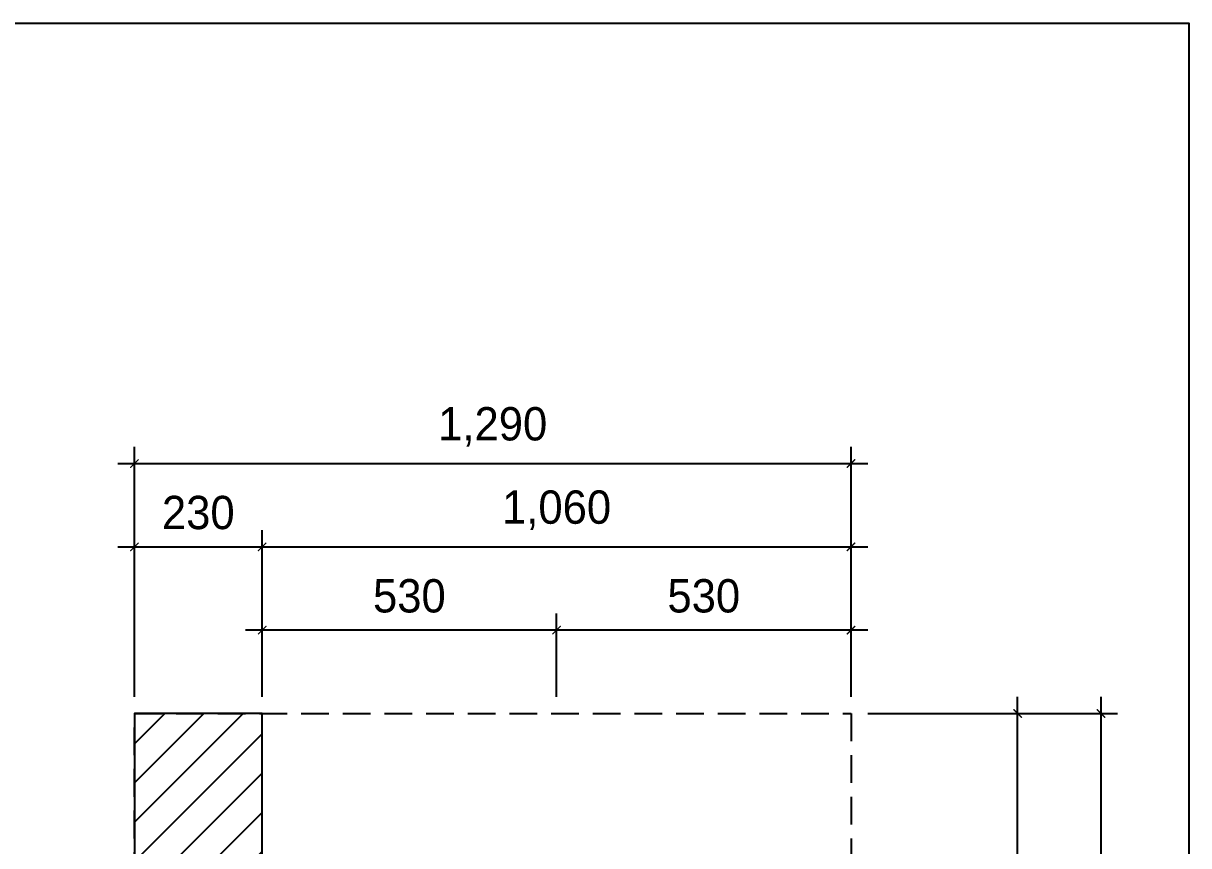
# Model space of a CAD drawing. Header units: inches. Extents: x 4138 to 127072, y -26315 to 43858.
# Drawn here: x 116398 to 118495, y 12233 to 13714 of the extents above; entities that cross this region are included whole.
import ezdxf
from ezdxf.enums import TextEntityAlignment as Align

# ---------------------------------------------------------------- set-up
doc = ezdxf.new("R2010")
doc.units = ezdxf.units.IN
doc.header["$LTSCALE"] = 50
doc.header["$MEASUREMENT"] = 0
doc.linetypes.add('DASHEDX2', pattern=[1.5, 1, -0.5])
for name, color, linetype in [('03-WAL NEW', 3, 'Continuous'), ('04_FUR', 6, 'Continuous'), ('06-FUR', 6, 'Continuous'), ('07-DIM WAL', 5, 'Continuous'), ('F-SYM', 7, 'Continuous'), ('FORM(YOURNAME)-11', 1, 'Continuous')]:
    doc.layers.add(name, color=color, linetype=linetype)
doc.styles.add('HY 울릉도 L', font='')
doc.styles.add('YOURNAME', font='HY울릉도M.TTF')
doc.styles.get('HY 울릉도 L').set_extended_font_data('HY울릉도L')
doc.dimstyles.new('30', dxfattribs={"dimscale": 30, "dimtxt": 2, "dimasz": 1, "dimexe": 1, "dimexo": 1, "dimgap": 1, "dimtad": 1, "dimdec": 0, "dimrnd": 0.05, "dimdsep": 46, "dimlunit": 6, "dimtxsty": 'HY 울릉도 L', "dimblk": 'ARCHTICK', "dimcen": 2.5, "dimdle": 1, "dimclrd": 133, "dimclre": 133, "dimclrt": 30, "dimadec": 0, "dimazin": 0, "dimtfac": 1, "dimtdec": 0, "dimtix": 1, "dimtmove": 2, "dimatfit": 3, "dimldrblk": 'ARCHTICK', "dimfxl": 1, "dimlwd": -1, "dimlwe": -1, "dimarcsym": 0})

# ---------------------------------------------------------------- blocks, each defined once
blk = doc.blocks.new('FORM-PLAN')
at = {"layer": 'Defpoints', "color": 158}
blk.add_lwpolyline([(-69444, 53115), (-64, 53115), (-64, 1215), (-69444, 1215)], close=True, dxfattribs=at)
at = {"layer": 'FORM(YOURNAME)-11', "color": 3, "style": 'YOURNAME'}
for tag, height, p in [('1', 450, (9905, 18188)), ('2', 450, (9905, 17544)), ('3', 450, (9905, 16257)), ('4', 450, (9905, 14326)), ('5', 515, (9905, 12009)), ('6', 515, (9905, 9757)), ('7', 515, (9905, 7504)), ('8', 515, (9905, 5252)), ('9', 515, (9905, 2999)), ('10', 515, (5655, 811)), ('11', 515, (9905, 747)), ('12', 515, (5655, -1441)), ('13', 515, (9905, -1441))]:
    blk.add_attdef(tag, text='', height=height, dxfattribs=at).set_placement(p, align=Align.MIDDLE_RIGHT)
blk = doc.blocks.new('_ARCHTICK')
at = {"color": 0, "linetype": 'ByBlock', "const_width": 0.075}
blk.add_lwpolyline([(-0.25, -0.25), (0.25, 0.25)], dxfattribs=at)
blk = doc.blocks.new('*D468')
at = {"layer": '07-DIM WAL', "color": 133, "transparency": 16777216}
for p, q in [((116597.5, 12501.3), (116597.5, 12801.3)), ((116827.5, 12501.3), (116827.5, 12801.3)), ((116567.5, 12771.3), (116857.5, 12771.3))]:
    blk.add_line(p, q, dxfattribs=at)
at = {"layer": 'Defpoints', "color": 0, "transparency": 16777216}
for p in [(116827.5, 12771.3), (116597.5, 12471.3), (116827.5, 12471.3)]:
    blk.add_point(p, dxfattribs=at)
at = {"layer": '07-DIM WAL', "color": 133, "transparency": 16777216, "xscale": 30, "yscale": 30, "zscale": 30, "rotation": 180}
blk.add_blockref('_ARCHTICK', (116597.5, 12771.3), dxfattribs=at)
at = {"layer": '07-DIM WAL', "color": 133, "transparency": 16777216, "xscale": 30, "yscale": 30, "zscale": 30}
blk.add_blockref('_ARCHTICK', (116827.5, 12771.3), dxfattribs=at)
at = {"layer": '07-DIM WAL', "color": 30, "transparency": 16777216, "insert": (116712.5, 12832.7), "char_height": 60, "attachment_point": 5, "style": 'HY 울릉도 L'}
blk.add_mtext('230', dxfattribs=at)
blk = doc.blocks.new('*D469')
at = {"layer": '07-DIM WAL', "color": 133, "transparency": 16777216}
for p, q in [((116827.5, 12501.3), (116827.5, 12801.3)), ((117887.5, 12501.3), (117887.5, 12801.3)), ((116797.5, 12771.3), (117917.5, 12771.3))]:
    blk.add_line(p, q, dxfattribs=at)
at = {"layer": 'Defpoints', "color": 0, "transparency": 16777216}
for p in [(117887.5, 12771.3), (116827.5, 12471.3), (117887.5, 12471.3)]:
    blk.add_point(p, dxfattribs=at)
at = {"layer": '07-DIM WAL', "color": 133, "transparency": 16777216, "xscale": 30, "yscale": 30, "zscale": 30, "rotation": 180}
blk.add_blockref('_ARCHTICK', (116827.5, 12771.3), dxfattribs=at)
at = {"layer": '07-DIM WAL', "color": 133, "transparency": 16777216, "xscale": 30, "yscale": 30, "zscale": 30}
blk.add_blockref('_ARCHTICK', (117887.5, 12771.3), dxfattribs=at)
at = {"layer": '07-DIM WAL', "color": 30, "transparency": 16777216, "insert": (117357.5, 12837.3), "char_height": 60, "attachment_point": 5, "style": 'HY 울릉도 L'}
blk.add_mtext('1,060', dxfattribs=at)
blk = doc.blocks.new('*D470')
at = {"layer": '07-DIM WAL', "color": 133, "transparency": 16777216}
for p, q in [((116597.5, 12501.3), (116597.5, 12951.3)), ((117887.5, 12501.3), (117887.5, 12951.3)), ((116567.5, 12921.3), (117917.5, 12921.3))]:
    blk.add_line(p, q, dxfattribs=at)
at = {"layer": 'Defpoints', "color": 0, "transparency": 16777216}
for p in [(117887.5, 12921.3), (116597.5, 12471.3), (117887.5, 12471.3)]:
    blk.add_point(p, dxfattribs=at)
at = {"layer": '07-DIM WAL', "color": 133, "transparency": 16777216, "xscale": 30, "yscale": 30, "zscale": 30, "rotation": 180}
blk.add_blockref('_ARCHTICK', (116597.5, 12921.3), dxfattribs=at)
at = {"layer": '07-DIM WAL', "color": 133, "transparency": 16777216, "xscale": 30, "yscale": 30, "zscale": 30}
blk.add_blockref('_ARCHTICK', (117887.5, 12921.3), dxfattribs=at)
at = {"layer": '07-DIM WAL', "color": 30, "transparency": 16777216, "insert": (117242.5, 12987.3), "char_height": 60, "attachment_point": 5, "style": 'HY 울릉도 L'}
blk.add_mtext('1,290', dxfattribs=at)
blk = doc.blocks.new('*D471')
at = {"layer": '07-DIM WAL', "color": 133, "transparency": 16777216}
for p, q in [((117357.5, 12501.3), (117357.5, 12651.3)), ((117887.5, 12501.3), (117887.5, 12651.3)), ((117917.5, 12621.3), (117327.5, 12621.3))]:
    blk.add_line(p, q, dxfattribs=at)
at = {"layer": 'Defpoints', "color": 0, "transparency": 16777216}
for p in [(117357.5, 12621.3), (117357.5, 12471.3), (117887.5, 12471.3)]:
    blk.add_point(p, dxfattribs=at)
at = {"layer": '07-DIM WAL', "color": 133, "transparency": 16777216, "xscale": 30, "yscale": 30, "zscale": 30, "rotation": 180}
blk.add_blockref('_ARCHTICK', (117357.5, 12621.3), dxfattribs=at)
at = {"layer": '07-DIM WAL', "color": 133, "transparency": 16777216, "xscale": 30, "yscale": 30, "zscale": 30}
blk.add_blockref('_ARCHTICK', (117887.5, 12621.3), dxfattribs=at)
at = {"layer": '07-DIM WAL', "color": 30, "transparency": 16777216, "insert": (117622.5, 12682.7), "char_height": 60, "attachment_point": 5, "style": 'HY 울릉도 L'}
blk.add_mtext('530', dxfattribs=at)
blk = doc.blocks.new('*D472')
at = {"layer": '07-DIM WAL', "color": 133, "transparency": 16777216}
for p, q in [((116827.5, 12501.3), (116827.5, 12651.3)), ((117357.5, 12501.3), (117357.5, 12651.3)), ((117387.5, 12621.3), (116797.5, 12621.3))]:
    blk.add_line(p, q, dxfattribs=at)
at = {"layer": 'Defpoints', "color": 0, "transparency": 16777216}
for p in [(116827.5, 12621.3), (116827.5, 12471.3), (117357.5, 12471.3)]:
    blk.add_point(p, dxfattribs=at)
at = {"layer": '07-DIM WAL', "color": 133, "transparency": 16777216, "xscale": 30, "yscale": 30, "zscale": 30, "rotation": 180}
blk.add_blockref('_ARCHTICK', (116827.5, 12621.3), dxfattribs=at)
at = {"layer": '07-DIM WAL', "color": 133, "transparency": 16777216, "xscale": 30, "yscale": 30, "zscale": 30}
blk.add_blockref('_ARCHTICK', (117357.5, 12621.3), dxfattribs=at)
at = {"layer": '07-DIM WAL', "color": 30, "transparency": 16777216, "insert": (117092.5, 12682.7), "char_height": 60, "attachment_point": 5, "style": 'HY 울릉도 L'}
blk.add_mtext('530', dxfattribs=at)
blk = doc.blocks.new('*D473')
at = {"layer": '07-DIM WAL', "color": 133, "transparency": 16777216}
for p, q in [((118337.5, 12501.3), (118337.5, 10341.3)), ((117917.5, 12471.3), (118367.5, 12471.3)), ((117917.5, 10371.3), (118367.5, 10371.3))]:
    blk.add_line(p, q, dxfattribs=at)
at = {"layer": 'Defpoints', "color": 0, "transparency": 16777216}
for p in [(117887.5, 12471.3), (117887.5, 10371.3), (118337.5, 10371.3)]:
    blk.add_point(p, dxfattribs=at)
at = {"layer": '07-DIM WAL', "color": 133, "transparency": 16777216, "xscale": 30, "yscale": 30, "zscale": 30}
for p, rotation in [((118337.5, 12471.3), 90), ((118337.5, 10371.3), 270)]:
    blk.add_blockref('_ARCHTICK', p, dxfattribs=dict(at, rotation=rotation))
at = {"layer": '07-DIM WAL', "color": 30, "transparency": 16777216, "insert": (118271.6, 11421.3), "char_height": 60, "attachment_point": 5, "rotation": 90, "style": 'HY 울릉도 L'}
blk.add_mtext('2,100', dxfattribs=at)
blk = doc.blocks.new('*D476')
at = {"layer": '07-DIM WAL', "color": 133, "transparency": 16777216}
for p, q in [((118187.5, 11141.3), (118187.5, 12501.3)), ((117917.5, 12471.3), (118217.5, 12471.3)), ((117917.5, 11171.3), (118217.5, 11171.3))]:
    blk.add_line(p, q, dxfattribs=at)
at = {"layer": 'Defpoints', "color": 0, "transparency": 16777216}
for p in [(117887.5, 12471.3), (118187.5, 12471.3), (117887.5, 11171.3)]:
    blk.add_point(p, dxfattribs=at)
at = {"layer": '07-DIM WAL', "color": 133, "transparency": 16777216, "xscale": 30, "yscale": 30, "zscale": 30}
for p, rotation in [((118187.5, 12471.3), 90), ((118187.5, 11171.3), 270)]:
    blk.add_blockref('_ARCHTICK', p, dxfattribs=dict(at, rotation=rotation))
at = {"layer": '07-DIM WAL', "color": 30, "transparency": 16777216, "insert": (118121.5, 11821.3), "char_height": 60, "attachment_point": 5, "rotation": 90, "style": 'HY 울릉도 L'}
blk.add_mtext('1,300', dxfattribs=at)

msp = doc.modelspace()

# ---------------------------------------------------------------- hatches: boundary and pattern name
at = {"layer": '03-WAL NEW'}
h = msp.add_hatch(dxfattribs=at)
h.set_pattern_fill('_USER', color=8, scale=50, angle=45, pattern_type=0)
h.set_pattern_definition([(45, (1208.6, 124.07), (-35.35534, 35.35534), [])])
h.paths.add_polyline_path([(116827.5, 12471.3), (116597.5, 12471.3), (116597.5, 10371.3), (116827.5, 10371.3)])

# ---------------------------------------------------------------- linework, layer by layer
at = {"layer": '04_FUR'}
msp.add_lwpolyline([(116827.5, 12471.3), (116597.5, 12471.3), (116597.5, 10371.3), (116827.5, 10371.3)], close=True, dxfattribs=at)
at = {"layer": '06-FUR', "color": 8, "linetype": 'DASHEDX2'}
msp.add_lwpolyline([(116597.5, 12471.3), (117887.5, 12471.3), (117887.5, 10371.3), (116597.5, 10371.3)], close=True, dxfattribs=at)

# ---------------------------------------------------------------- block references
at = {"layer": 'F-SYM', "xscale": 0.15, "yscale": 0.15, "zscale": 0.15}
msp.add_blockref('FORM-PLAN', (118505, 5746.7), dxfattribs=at)

# ---------------------------------------------------------------- dimensions: what is measured, and where the dimension line sits
at = {"layer": '07-DIM WAL'}
for base, p1, p2, picture, middle in [((117887.5, 12921.3), (116597.5, 12471.3), (117887.5, 12471.3), '*D470', (117242.5, 12987.3)), ((116827.5, 12771.3), (116597.5, 12471.3), (116827.5, 12471.3), '*D468', (116712.5, 12832.7)), ((117887.5, 12771.3), (116827.5, 12471.3), (117887.5, 12471.3), '*D469', (117357.5, 12837.3)), ((116827.5, 12621.3), (117357.5, 12471.3), (116827.5, 12471.3), '*D472', (117092.5, 12682.7)), ((117357.5, 12621.3), (117887.5, 12471.3), (117357.5, 12471.3), '*D471', (117622.5, 12682.7))]:
    dim = msp.add_linear_dim(base=base, p1=p1, p2=p2, dimstyle='30', dxfattribs=at)
    dim.commit()
    dim.dimension.update_dxf_attribs({"geometry": picture, "text_midpoint": middle})
for base, p1, p2, picture, middle in [((118337.5, 10371.3), (117887.5, 12471.3), (117887.5, 10371.3), '*D473', (118271.6, 11421.3)), ((118187.5, 12471.3), (117887.5, 11171.3), (117887.5, 12471.3), '*D476', (118121.5, 11821.3))]:
    dim = msp.add_linear_dim(base=base, p1=p1, p2=p2, angle=90, dimstyle='30', dxfattribs=at)
    dim.commit()
    dim.dimension.update_dxf_attribs({"geometry": picture, "text_midpoint": middle})

doc.saveas('drawing.dxf')
